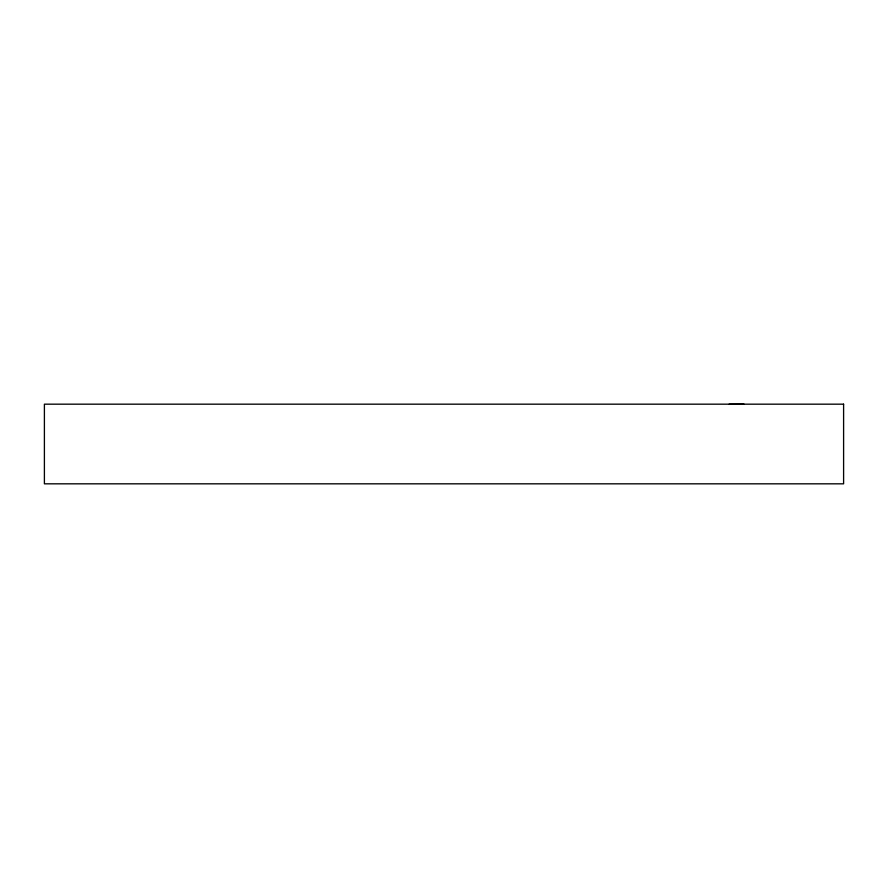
<?xml version="1.0" encoding="UTF-8"?>
<svg xmlns="http://www.w3.org/2000/svg" width="888" height="888" viewBox="0 0 888 888"><rect width="100%" height="100%" fill="white"/><g stroke="black" fill="none" stroke-linecap="round" stroke-linejoin="round"><path stroke-width="1.33" d="M729.081 404.218L744.033 404.173M843.6 404.173L44.4 404.173L44.4 483.827L843.6 483.827L843.6 404.173"/></g></svg>
